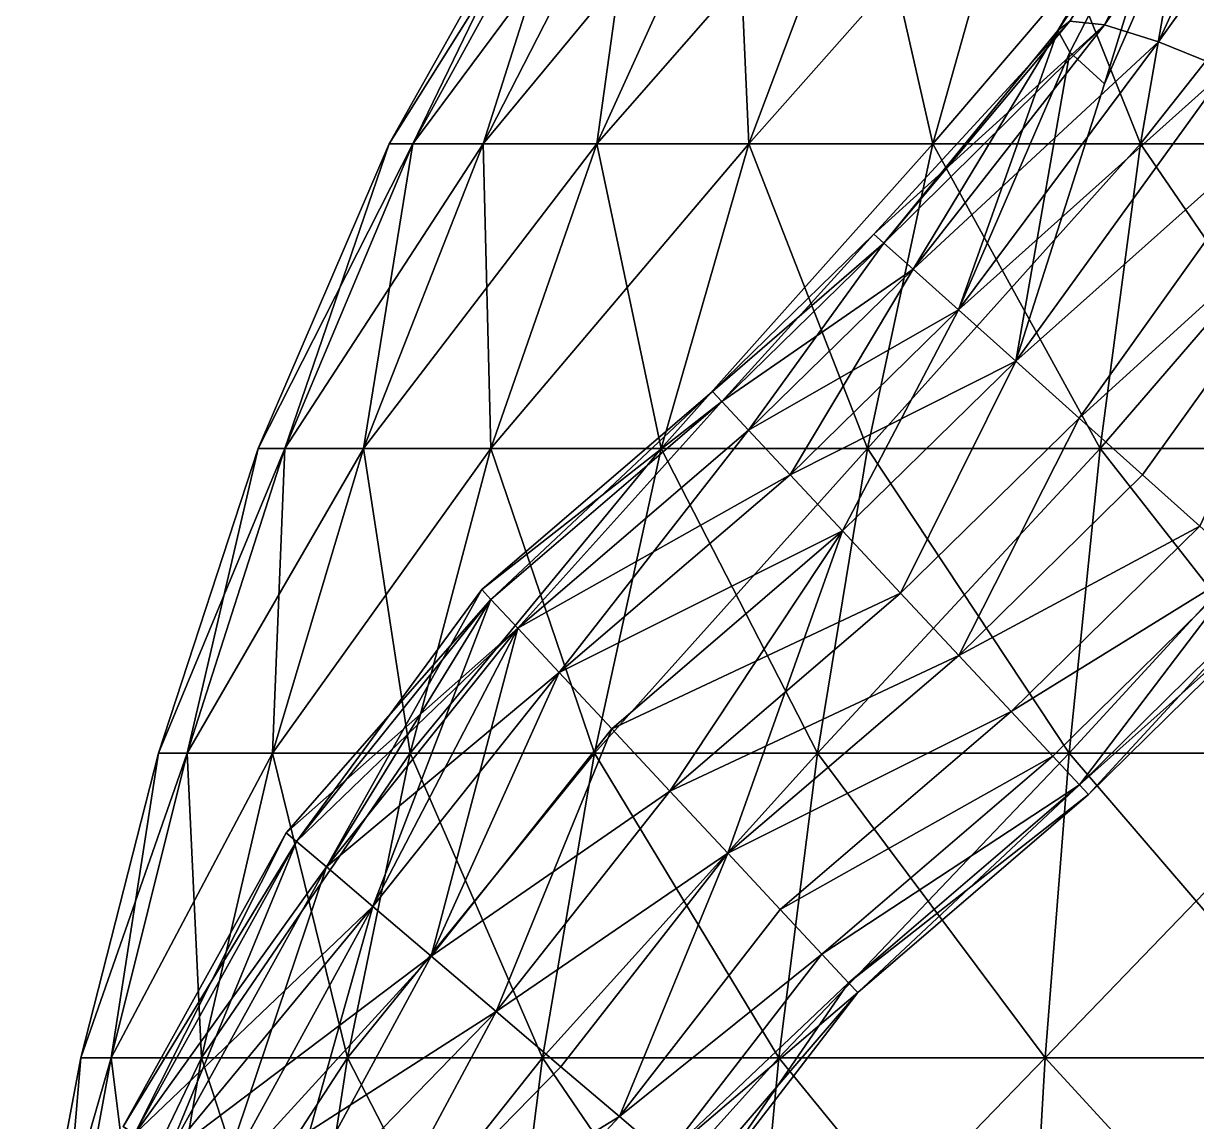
# Model space of a CAD drawing. Extents: x -6.9 to 5, y -21.1 to 53.8.
# Drawn here: x -4.769 to -0.919, y 47.291 to 50.895 of the extents above; entities that cross this region are included whole.
import ezdxf

# ---------------------------------------------------------------- set-up
doc = ezdxf.new("R2010")
doc.units = 0
doc.header["$MEASUREMENT"] = 0
doc.layers.add('DEFAULT', color=7, linetype='CONTINUOUS')

msp = doc.modelspace()

# ---------------------------------------------------------------- linework, layer by layer
at = {"layer": 'DEFAULT'}
for points in [[(-0.36507, 51.786331, -3.281803), (-1.043777, 50.835579, -3.885692), (-0.610413, 51.776199, -3.14112)], [(-0.820381, 50.743938, -4.033277), (-1.043777, 50.835579, -3.885692), (-0.36507, 51.786331, -3.281803)], [(-0.820381, 50.743938, 4.533277), (-0.36507, 51.786331, 3.781803), (-1.043777, 50.835579, 4.385692)], [(-0.36507, 51.786331, 3.781803), (-0.610413, 51.776199, 3.64112), (-1.043777, 50.835579, 4.385692)], [(-0.610413, 51.776199, -3.14112), (-1.043777, 50.835579, -3.885692), (-1.221069, 50.890472, -3.672055)], [(-0.610413, 51.776199, -3.14112), (-1.221069, 50.890472, -3.672055), (-0.805115, 51.721344, -2.943212)], [(-0.610413, 51.776199, 3.64112), (-0.805115, 51.721344, 3.443212), (-1.221069, 50.890472, 4.172055)], [(-0.610413, 51.776199, 3.64112), (-1.221069, 50.890472, 4.172055), (-1.043777, 50.835579, 4.385692)], [(-0.805115, 51.721344, -2.943212), (-1.374123, 50.87265, -3.134689), (-0.930122, 51.627129, -2.707452)], [(-0.805115, 51.721344, -2.943212), (-1.3349, 50.903248, -3.413278), (-1.374123, 50.87265, -3.134689)], [(-0.805115, 51.721344, 3.443212), (-1.374123, 50.87265, 3.634689), (-1.3349, 50.903248, 3.913278)], [(-0.805115, 51.721344, 3.443212), (-0.930122, 51.627129, 3.207452), (-1.374123, 50.87265, 3.634689)], [(-0.805115, 51.721344, -2.943212), (-1.221069, 50.890472, -3.672055), (-1.3349, 50.903248, -3.413278)], [(-0.805115, 51.721344, 3.443212), (-1.3349, 50.903248, 3.913278), (-1.221069, 50.890472, 4.172055)], [(-0.930122, 51.627129, -2.707452), (-1.374123, 50.87265, -3.134689), (-0.973198, 51.502781, -2.456916)], [(-0.930122, 51.627129, 3.207452), (-0.973198, 51.502781, 2.956916), (-1.374123, 50.87265, 3.634689)], [(-3.491516, 50.5, 0.742144), (-3.008148, 51.5, -0.000001), (-3.569519, 50.5, 0.000001)], [(-2.942413, 51.5, -0.62543), (-3.569519, 50.5, -0.000001), (-3.008148, 51.5, 0.000001)], [(-3.569519, 50.5, -0.000001), (-2.942413, 51.5, -0.62543), (-3.491516, 50.5, -0.742144)], [(-3.260918, 50.5, 1.451853), (-2.942413, 51.5, 0.625429), (-3.491516, 50.5, 0.742146)], [(-3.008148, 51.5, -0.000001), (-3.491516, 50.5, 0.742144), (-2.942413, 51.5, 0.62543)], [(-2.748081, 51.5, -1.223525), (-3.491516, 50.5, -0.742146), (-2.942413, 51.5, -0.625429)], [(-3.491516, 50.5, -0.742146), (-2.748081, 51.5, -1.223525), (-3.260918, 50.5, -1.451853)], [(-2.887802, 50.5, 2.09811), (-2.748081, 51.5, 1.223524), (-3.260918, 50.5, 1.451855)], [(-2.942413, 51.5, 0.625429), (-3.260918, 50.5, 1.451853), (-2.748081, 51.5, 1.223525)], [(-2.433643, 51.5, -1.768146), (-3.260918, 50.5, -1.451855), (-2.748081, 51.5, -1.223524)], [(-3.260918, 50.5, -1.451855), (-2.433643, 51.5, -1.768146), (-2.887802, 50.5, -2.09811)], [(-2.388474, 50.5, 2.652669), (-2.433643, 51.5, 1.768145), (-2.887802, 50.5, 2.098111)], [(-2.748081, 51.5, 1.223524), (-2.887802, 50.5, 2.09811), (-2.433643, 51.5, 1.768146)], [(-2.012844, 51.5, -2.235491), (-2.887802, 50.5, -2.098111), (-2.433643, 51.5, -1.768145)], [(-2.887802, 50.5, -2.098111), (-2.012844, 51.5, -2.235491), (-2.388474, 50.5, -2.652669)], [(-2.433643, 51.5, 1.768145), (-2.388474, 50.5, 2.652669), (-2.012844, 51.5, 2.235491)], [(-1.78476, 50.5, 3.091294), (-2.012844, 51.5, 2.23549), (-2.388474, 50.5, 2.65267)], [(-1.504074, 51.5, -2.605134), (-2.388474, 50.5, -2.65267), (-2.012844, 51.5, -2.23549)], [(-2.388474, 50.5, -2.65267), (-1.504074, 51.5, -2.605134), (-1.78476, 50.5, -3.091294)], [(-2.012844, 51.5, 2.23549), (-1.78476, 50.5, 3.091294), (-1.504074, 51.5, 2.605134)], [(-1.103043, 50.5, 3.394814), (-1.504074, 51.5, 2.605133), (-1.78476, 50.5, 3.091295)], [(-0.929569, 51.5, -2.86092), (-1.78476, 50.5, -3.091295), (-1.504074, 51.5, -2.605133)], [(-1.78476, 50.5, -3.091295), (-0.929569, 51.5, -2.86092), (-1.103043, 50.5, -3.394814)], [(-1.504074, 51.5, 2.605133), (-1.103043, 50.5, 3.394814), (-0.929569, 51.5, 2.86092)], [(-1.374123, 50.87265, -3.134689), (-1.3349, 50.801682, -2.863559), (-0.973198, 51.502781, -2.456916)], [(-1.374123, 50.87265, 3.634689), (-0.973198, 51.502781, 2.956916), (-1.3349, 50.801682, 3.363559)], [(-1.3349, 50.801682, -2.863559), (-1.221069, 50.697281, -2.62643), (-0.973198, 51.502781, -2.456916)], [(-1.3349, 50.801682, 3.363559), (-0.973198, 51.502781, 2.956916), (-1.221069, 50.697281, 3.12643)], [(-1.221069, 50.697281, -2.62643), (-0.930122, 51.36047, -2.216131), (-0.973198, 51.502781, -2.456916)], [(-1.221069, 50.697281, 3.12643), (-0.973198, 51.502781, 2.956916), (-0.930122, 51.36047, 2.716131)], [(-0.373116, 50.5, 3.549965), (-0.929569, 51.5, 2.86092), (-1.103043, 50.5, 3.394814)], [(-0.314438, 51.5, -2.99167), (-1.103043, 50.5, -3.394814), (-0.929569, 51.5, -2.86092)], [(-1.103043, 50.5, -3.394814), (-0.314438, 51.5, -2.99167), (-0.373116, 50.5, -3.549965)], [(-0.929569, 51.5, 2.86092), (-0.373116, 50.5, 3.549965), (-0.314438, 51.5, 2.99167)], [(-1.978153, 50.20396, -3.760743), (-1.945198, 50.1744, -3.481233), (-1.3349, 50.903248, -3.413278)], [(-1.221069, 50.890472, -3.672055), (-1.978153, 50.20396, -3.760743), (-1.3349, 50.903248, -3.413278)], [(-1.221069, 50.890472, 4.172055), (-1.3349, 50.903248, 3.913278), (-1.978153, 50.20396, 4.260743)], [(-1.978153, 50.20396, 4.260743), (-1.3349, 50.903248, 3.913278), (-1.945198, 50.1744, 3.981233)], [(-1.3349, 50.903248, -3.413278), (-1.945198, 50.1744, -3.481233), (-1.374123, 50.87265, -3.134689)], [(-1.3349, 50.903248, 3.913278), (-1.374123, 50.87265, 3.634689), (-1.945198, 50.1744, 3.981233)], [(-1.945198, 50.1744, -4.040256), (-1.978153, 50.20396, -3.760743), (-1.221069, 50.890472, -3.672055)], [(-1.945198, 50.1744, 4.540256), (-1.221069, 50.890472, 4.172055), (-1.978153, 50.20396, 4.260743)], [(-1.221069, 50.890472, -3.672055), (-1.849556, 50.088615, -4.292405), (-1.945198, 50.1744, -4.040256)], [(-1.221069, 50.890472, 4.172055), (-1.945198, 50.1744, 4.540256), (-1.849556, 50.088615, 4.792405)], [(-1.945198, 50.1744, -3.481233), (-1.849556, 50.088615, -3.229084), (-1.374123, 50.87265, -3.134689)], [(-1.945198, 50.1744, 3.981233), (-1.374123, 50.87265, 3.634689), (-1.849556, 50.088615, 3.729084)], [(-1.043777, 50.835579, -3.885692), (-1.849556, 50.088615, -4.292405), (-1.221069, 50.890472, -3.672055)], [(-1.043777, 50.835579, 4.385692), (-1.221069, 50.890472, 4.172055), (-1.849556, 50.088615, 4.792405)], [(-1.849556, 50.088615, -3.229084), (-1.700592, 49.955002, -3.028976), (-1.374123, 50.87265, -3.134689)], [(-1.849556, 50.088615, 3.729084), (-1.374123, 50.87265, 3.634689), (-1.700592, 49.955002, 3.528976)], [(-1.374123, 50.87265, -3.134689), (-1.700592, 49.955002, -3.028976), (-1.3349, 50.801682, -2.863559)], [(-1.374123, 50.87265, 3.634689), (-1.3349, 50.801682, 3.363559), (-1.700592, 49.955002, 3.528976)], [(-1.700592, 49.955002, -4.492513), (-1.849556, 50.088615, -4.292405), (-1.043777, 50.835579, -3.885692)], [(-1.700592, 49.955002, 4.992513), (-1.043777, 50.835579, 4.385692), (-1.849556, 50.088615, 4.792405)], [(-0.820381, 50.743938, -4.033277), (-1.700592, 49.955002, -4.492513), (-1.043777, 50.835579, -3.885692)], [(-0.820381, 50.743938, 4.533277), (-1.043777, 50.835579, 4.385692), (-1.700592, 49.955002, 4.992513)], [(-1.700592, 49.955002, -3.028976), (-1.512886, 49.78664, -2.900499), (-1.3349, 50.801682, -2.863559)], [(-1.700592, 49.955002, 3.528976), (-1.3349, 50.801682, 3.363559), (-1.512886, 49.78664, 3.400499)], [(-1.512886, 49.78664, -2.900499), (-1.221069, 50.697281, -2.62643), (-1.3349, 50.801682, -2.863559)], [(-1.512886, 49.78664, 3.400499), (-1.3349, 50.801682, 3.363559), (-1.221069, 50.697281, 3.12643)], [(-1.512886, 49.78664, -4.62099), (-1.700592, 49.955002, -4.492513), (-0.820381, 50.743938, -4.033277)], [(-1.512886, 49.78664, 5.12099), (-0.820381, 50.743938, 4.533277), (-1.700592, 49.955002, 4.992513)], [(-0.572739, 50.624523, -4.100358), (-1.512886, 49.78664, -4.62099), (-0.820381, 50.743938, -4.033277)], [(-0.572739, 50.624523, 4.600358), (-0.820381, 50.743938, 4.533277), (-1.512886, 49.78664, 5.12099)], [(-1.30481, 49.60001, -4.665259), (-1.512886, 49.78664, -4.62099), (-0.572739, 50.624523, -4.100358)], [(-1.30481, 49.60001, 5.165259), (-0.572739, 50.624523, 4.600358), (-1.512886, 49.78664, 5.12099)], [(-0.3251, 50.489021, -4.080375), (-1.30481, 49.60001, -4.665259), (-0.572739, 50.624523, -4.100358)], [(-0.3251, 50.489021, 4.580375), (-0.572739, 50.624523, 4.600358), (-1.30481, 49.60001, 5.165259)], [(-3.999271, 49.5), (-3.569519, 50.5, -0.000001), (-3.491516, 50.5, -0.742144)], [(-3.491516, 50.5, -0.742144), (-3.911877, 49.5, -0.831495), (-3.999271, 49.5)], [(-3.569519, 50.5, 0.000001), (-3.999271, 49.5), (-3.911877, 49.5, 0.831495)], [(-3.911877, 49.5, -0.831495), (-3.491516, 50.5, -0.742146), (-3.260918, 50.5, -1.451853)], [(-3.260918, 50.5, -1.451853), (-3.653515, 49.5, -1.62665), (-3.911877, 49.5, -0.831495)], [(-3.911877, 49.5, 0.831495), (-3.491516, 50.5, 0.742144), (-3.569519, 50.5, 0.000001)], [(-3.491516, 50.5, 0.742146), (-3.911877, 49.5, 0.831495), (-3.653515, 49.5, 1.62665)], [(-3.653515, 49.5, -1.62665), (-3.260918, 50.5, -1.451855), (-2.887802, 50.5, -2.09811)], [(-2.887802, 50.5, -2.09811), (-3.235477, 49.5, -2.350712), (-3.653515, 49.5, -1.62665)], [(-3.653515, 49.5, 1.62665), (-3.260918, 50.5, 1.451853), (-3.491516, 50.5, 0.742146)], [(-3.260918, 50.5, 1.451855), (-3.653515, 49.5, 1.62665), (-3.235477, 49.5, 2.350712)], [(-3.235477, 49.5, 2.350712), (-2.887802, 50.5, 2.09811), (-3.260918, 50.5, 1.451855)], [(-3.235477, 49.5, -2.350713), (-2.887802, 50.5, -2.098111), (-2.388474, 50.5, -2.652669)], [(-2.388474, 50.5, -2.652669), (-2.676033, 49.5, -2.972037), (-3.235477, 49.5, -2.350713)], [(-2.887802, 50.5, 2.098111), (-3.235477, 49.5, 2.350713), (-2.676033, 49.5, 2.972037)], [(-2.676033, 49.5, 2.972037), (-2.388474, 50.5, 2.652669), (-2.887802, 50.5, 2.098111)], [(-2.676033, 49.5, -2.972038), (-2.388474, 50.5, -2.65267), (-1.78476, 50.5, -3.091294)], [(-1.78476, 50.5, -3.091294), (-1.999634, 49.5, -3.46347), (-2.676033, 49.5, -2.972038)], [(-2.388474, 50.5, 2.65267), (-2.676033, 49.5, 2.972038), (-1.999634, 49.5, 3.46347)], [(-1.999634, 49.5, 3.46347), (-1.78476, 50.5, 3.091294), (-2.388474, 50.5, 2.65267)], [(-1.999634, 49.5, -3.46347), (-1.78476, 50.5, -3.091295), (-1.103043, 50.5, -3.394814)], [(-1.103043, 50.5, -3.394814), (-1.235844, 49.5, -3.803533), (-1.999634, 49.5, -3.46347)], [(-1.78476, 50.5, 3.091295), (-1.999634, 49.5, 3.46347), (-1.235844, 49.5, 3.803533)], [(-1.235844, 49.5, 3.803533), (-1.103043, 50.5, 3.394814), (-1.78476, 50.5, 3.091295)], [(-1.096733, 49.413376, -4.62099), (-1.30481, 49.60001, -4.665259), (-0.3251, 50.489021, -4.080375)], [(-1.096733, 49.413376, 5.12099), (-0.3251, 50.489021, 4.580375), (-1.30481, 49.60001, 5.165259)], [(-1.235844, 49.5, -3.803533), (-1.103043, 50.5, -3.394814), (-0.373116, 50.5, -3.549965)], [(-0.373116, 50.5, -3.549965), (-0.418037, 49.5, -3.977362), (-1.235844, 49.5, -3.803533)], [(-1.103043, 50.5, 3.394814), (-1.235844, 49.5, 3.803533), (-0.418037, 49.5, 3.977362)], [(-0.418037, 49.5, 3.977362), (-0.373116, 50.5, 3.549965), (-1.103043, 50.5, 3.394814)], [(-0.909027, 49.245014, -4.492513), (-1.096733, 49.413376, -4.62099), (-0.3251, 50.489021, -4.080375)], [(-0.909027, 49.245014, 4.992513), (-0.3251, 50.489021, 4.580375), (-1.096733, 49.413376, 5.12099)], [(-1.978153, 50.20396, -3.760743), (-2.507374, 49.686768, -3.879115), (-1.945198, 50.1744, -3.481233)], [(-2.477177, 49.654392, -4.158626), (-2.507374, 49.686768, -3.879115), (-1.978153, 50.20396, -3.760743)], [(-2.477177, 49.654392, 4.658626), (-1.978153, 50.20396, 4.260743), (-2.507374, 49.686768, 4.379115)], [(-1.978153, 50.20396, 4.260743), (-1.945198, 50.1744, 3.981233), (-2.507374, 49.686768, 4.379115)], [(-2.507374, 49.686768, -3.879115), (-2.477177, 49.654392, -3.599605), (-1.945198, 50.1744, -3.481233)], [(-2.507374, 49.686768, 4.379115), (-1.945198, 50.1744, 3.981233), (-2.477177, 49.654392, 4.099605)], [(-1.945198, 50.1744, -4.040256), (-2.477177, 49.654392, -4.158626), (-1.978153, 50.20396, -3.760743)], [(-1.945198, 50.1744, 4.540256), (-1.978153, 50.20396, 4.260743), (-2.477177, 49.654392, 4.658626)], [(-1.945198, 50.1744, -3.481233), (-2.477177, 49.654392, -3.599605), (-1.849556, 50.088615, -3.229084)], [(-2.389545, 49.56044, -4.410777), (-2.477177, 49.654392, -4.158626), (-1.945198, 50.1744, -4.040256)], [(-2.389545, 49.56044, 4.910777), (-1.945198, 50.1744, 4.540256), (-2.477177, 49.654392, 4.658626)], [(-1.945198, 50.1744, 3.981233), (-1.849556, 50.088615, 3.729084), (-2.477177, 49.654392, 4.099605)], [(-1.849556, 50.088615, -4.292405), (-2.389545, 49.56044, -4.410777), (-1.945198, 50.1744, -4.040256)], [(-1.849556, 50.088615, 4.792405), (-1.945198, 50.1744, 4.540256), (-2.389545, 49.56044, 4.910777)], [(-2.477177, 49.654392, -3.599605), (-2.389545, 49.56044, -3.347454), (-1.849556, 50.088615, -3.229084)], [(-2.477177, 49.654392, 4.099605), (-1.849556, 50.088615, 3.729084), (-2.389545, 49.56044, 3.847454)], [(-2.253056, 49.414108, -4.610885), (-2.389545, 49.56044, -4.410777), (-1.849556, 50.088615, -4.292405)], [(-1.849556, 50.088615, -3.229084), (-2.389545, 49.56044, -3.347454), (-1.700592, 49.955002, -3.028976)], [(-1.849556, 50.088615, 3.729084), (-1.700592, 49.955002, 3.528976), (-2.389545, 49.56044, 3.847454)], [(-2.253056, 49.414108, 5.110885), (-1.849556, 50.088615, 4.792405), (-2.389545, 49.56044, 4.910777)], [(-1.700592, 49.955002, -4.492513), (-2.253056, 49.414108, -4.610885), (-1.849556, 50.088615, -4.292405)], [(-1.700592, 49.955002, 4.992513), (-1.849556, 50.088615, 4.792405), (-2.253056, 49.414108, 5.110885)], [(-2.389545, 49.56044, -3.347454), (-2.253056, 49.414108, -3.147346), (-1.700592, 49.955002, -3.028976)], [(-2.389545, 49.56044, 3.847454), (-1.700592, 49.955002, 3.528976), (-2.253056, 49.414108, 3.647346)], [(-2.081066, 49.229717, -4.739362), (-2.253056, 49.414108, -4.610885), (-1.700592, 49.955002, -4.492513)], [(-1.700592, 49.955002, -3.028976), (-2.253056, 49.414108, -3.147346), (-1.512886, 49.78664, -2.900499)], [(-1.700592, 49.955002, 3.528976), (-1.512886, 49.78664, 3.400499), (-2.253056, 49.414108, 3.647346)], [(-2.081066, 49.229717, 5.239362), (-1.700592, 49.955002, 4.992513), (-2.253056, 49.414108, 5.110885)], [(-1.512886, 49.78664, -4.62099), (-2.081066, 49.229717, -4.739362), (-1.700592, 49.955002, -4.492513)], [(-1.512886, 49.78664, 5.12099), (-1.700592, 49.955002, 4.992513), (-2.081066, 49.229717, 5.239362)], [(-2.253056, 49.414108, -3.147346), (-2.081066, 49.229717, -3.018869), (-1.512886, 49.78664, -2.900499)], [(-2.253056, 49.414108, 3.647346), (-1.512886, 49.78664, 3.400499), (-2.081066, 49.229717, 3.518869)], [(-1.890415, 49.025318, -4.783631), (-2.081066, 49.229717, -4.739362), (-1.512886, 49.78664, -4.62099)], [(-1.890415, 49.025318, 5.283631), (-1.512886, 49.78664, 5.12099), (-2.081066, 49.229717, 5.239362)], [(-1.30481, 49.60001, -4.665259), (-1.890415, 49.025318, -4.783631), (-1.512886, 49.78664, -4.62099)], [(-1.30481, 49.60001, 5.165259), (-1.512886, 49.78664, 5.12099), (-1.890415, 49.025318, 5.283631)], [(-3.234924, 49.004513, -4.079711), (-3.265121, 49.036888, -3.8002), (-2.507374, 49.686768, -3.879115)], [(-2.507374, 49.686768, -3.879115), (-3.265121, 49.036888, -3.8002), (-2.477177, 49.654392, -3.599605)], [(-2.507374, 49.686768, 4.379115), (-2.477177, 49.654392, 4.099605), (-3.265121, 49.036888, 4.3002)], [(-3.234924, 49.004513, 4.579711), (-2.507374, 49.686768, 4.379115), (-3.265121, 49.036888, 4.3002)], [(-2.477177, 49.654392, -4.158626), (-3.234924, 49.004513, -4.079711), (-2.507374, 49.686768, -3.879115)], [(-2.477177, 49.654392, 4.658626), (-2.507374, 49.686768, 4.379115), (-3.234924, 49.004513, 4.579711)], [(-3.265121, 49.036888, -3.8002), (-3.234924, 49.004513, -3.52069), (-2.477177, 49.654392, -3.599605)], [(-3.265121, 49.036888, 4.3002), (-2.477177, 49.654392, 4.099605), (-3.234924, 49.004513, 4.02069)], [(-3.234924, 49.004513, -3.52069), (-3.147293, 48.910561, -3.268541), (-2.477177, 49.654392, -3.599605)], [(-3.147293, 48.910561, -4.331862), (-3.234924, 49.004513, -4.079711), (-2.477177, 49.654392, -4.158626)], [(-3.147293, 48.910561, 4.831862), (-2.477177, 49.654392, 4.658626), (-3.234924, 49.004513, 4.579711)], [(-3.234924, 49.004513, 4.02069), (-2.477177, 49.654392, 4.099605), (-3.147293, 48.910561, 3.768541)], [(-2.477177, 49.654392, -3.599605), (-3.147293, 48.910561, -3.268541), (-2.389545, 49.56044, -3.347454)], [(-2.389545, 49.56044, -4.410777), (-3.147293, 48.910561, -4.331862), (-2.477177, 49.654392, -4.158626)], [(-2.389545, 49.56044, 4.910777), (-2.477177, 49.654392, 4.658626), (-3.147293, 48.910561, 4.831862)], [(-2.477177, 49.654392, 4.099605), (-2.389545, 49.56044, 3.847454), (-3.147293, 48.910561, 3.768541)], [(-1.699764, 48.820923, -4.739362), (-1.890415, 49.025318, -4.783631), (-1.30481, 49.60001, -4.665259)], [(-1.699764, 48.820923, 5.239362), (-1.30481, 49.60001, 5.165259), (-1.890415, 49.025318, 5.283631)], [(-1.699764, 48.820923, -4.739362), (-1.30481, 49.60001, -4.665259), (-1.096733, 49.413376, -4.62099)], [(-1.699764, 48.820923, 5.239362), (-1.096733, 49.413376, 5.12099), (-1.30481, 49.60001, 5.165259)], [(-3.010803, 48.764229, -4.53197), (-3.147293, 48.910561, -4.331862), (-2.389545, 49.56044, -4.410777)], [(-2.389545, 49.56044, -3.347454), (-3.147293, 48.910561, -3.268541), (-2.253056, 49.414108, -3.147346)], [(-2.389545, 49.56044, 3.847454), (-2.253056, 49.414108, 3.647346), (-3.147293, 48.910561, 3.768541)], [(-3.010803, 48.764229, 5.03197), (-2.389545, 49.56044, 4.910777), (-3.147293, 48.910561, 4.831862)], [(-2.253056, 49.414108, -4.610885), (-3.010803, 48.764229, -4.53197), (-2.389545, 49.56044, -4.410777)], [(-2.253056, 49.414108, 5.110885), (-2.389545, 49.56044, 4.910777), (-3.010803, 48.764229, 5.03197)], [(-4.231918, 48.5, 0.899524), (-3.999271, 49.5), (-4.326462, 48.5, -0.000001)], [(-3.911877, 49.5, -0.831495), (-4.326462, 48.5, 0.000001), (-3.999271, 49.5)], [(-4.326462, 48.5, 0.000001), (-3.911877, 49.5, -0.831495), (-4.231918, 48.5, -0.899524)], [(-3.952419, 48.5, 1.759733), (-3.911877, 49.5, 0.831495), (-4.231918, 48.5, 0.899521)], [(-3.999271, 49.5), (-4.231918, 48.5, 0.899524), (-3.911877, 49.5, 0.831495)], [(-3.653515, 49.5, -1.62665), (-4.231918, 48.5, -0.899521), (-3.911877, 49.5, -0.831495)], [(-4.231918, 48.5, -0.899521), (-3.653515, 49.5, -1.62665), (-3.952419, 48.5, -1.759733)], [(-3.500183, 48.5, 2.543033), (-3.653515, 49.5, 1.62665), (-3.952423, 48.5, 1.75973)], [(-3.235477, 49.5, -2.350712), (-3.952423, 48.5, -1.75973), (-3.653515, 49.5, -1.62665)], [(-3.952423, 48.5, -1.75973), (-3.235477, 49.5, -2.350712), (-3.500183, 48.5, -2.543033)], [(-3.911877, 49.5, 0.831495), (-3.952419, 48.5, 1.759733), (-3.653515, 49.5, 1.62665)], [(-3.653515, 49.5, 1.62665), (-3.500183, 48.5, 2.543033), (-3.235477, 49.5, 2.350712)], [(-2.89497, 48.5, 3.21519), (-3.235477, 49.5, 2.350713), (-3.500183, 48.5, 2.543031)], [(-2.676033, 49.5, -2.972037), (-3.500183, 48.5, -2.543031), (-3.235477, 49.5, -2.350713)], [(-3.500183, 48.5, -2.543031), (-2.676033, 49.5, -2.972037), (-2.89497, 48.5, -3.21519)], [(-3.235477, 49.5, 2.350713), (-2.89497, 48.5, 3.21519), (-2.676033, 49.5, 2.972037)], [(-2.163231, 48.5, 3.746828), (-2.676033, 49.5, 2.972038), (-2.89497, 48.5, 3.215188)], [(-1.999634, 49.5, -3.46347), (-2.89497, 48.5, -3.215188), (-2.676033, 49.5, -2.972038)], [(-2.89497, 48.5, -3.215188), (-1.999634, 49.5, -3.46347), (-2.163231, 48.5, -3.746828)], [(-2.676033, 49.5, 2.972038), (-2.163231, 48.5, 3.746828), (-1.999634, 49.5, 3.46347)], [(-1.336948, 48.5, 4.114712), (-1.999634, 49.5, 3.46347), (-2.163235, 48.5, 3.746827)], [(-1.235844, 49.5, -3.803533), (-2.163235, 48.5, -3.746827), (-1.999634, 49.5, -3.46347)], [(-2.163235, 48.5, -3.746827), (-1.235844, 49.5, -3.803533), (-1.336948, 48.5, -4.114712)], [(-1.999634, 49.5, 3.46347), (-1.336948, 48.5, 4.114712), (-1.235844, 49.5, 3.803533)], [(-0.452236, 48.5, 4.302763), (-1.235844, 49.5, 3.803533), (-1.336952, 48.5, 4.114711)], [(-0.418037, 49.5, -3.977362), (-1.336952, 48.5, -4.114711), (-1.235844, 49.5, -3.803533)], [(-1.336952, 48.5, -4.114711), (-0.418037, 49.5, -3.977362), (-0.452236, 48.5, -4.302763)], [(-1.235844, 49.5, 3.803533), (-0.452236, 48.5, 4.302763), (-0.418037, 49.5, 3.977362)], [(-3.147293, 48.910561, -3.268541), (-3.010803, 48.764229, -3.068431), (-2.253056, 49.414108, -3.147346)], [(-3.147293, 48.910561, 3.768541), (-2.253056, 49.414108, 3.647346), (-3.010803, 48.764229, 3.568431)], [(-2.253056, 49.414108, -3.147346), (-3.010803, 48.764229, -3.068431), (-2.081066, 49.229717, -3.018869)], [(-2.081066, 49.229717, -4.739362), (-3.010803, 48.764229, -4.53197), (-2.253056, 49.414108, -4.610885)], [(-2.081066, 49.229717, 5.239362), (-2.253056, 49.414108, 5.110885), (-3.010803, 48.764229, 5.03197)], [(-2.253056, 49.414108, 3.647346), (-2.081066, 49.229717, 3.518869), (-3.010803, 48.764229, 3.568431)], [(-1.096733, 49.413376, -4.62099), (-0.909027, 49.245014, -4.492513), (-1.699764, 48.820923, -4.739362)], [(-1.096733, 49.413376, 5.12099), (-1.699764, 48.820923, 5.239362), (-0.909027, 49.245014, 4.992513)], [(-1.699764, 48.820923, -4.739362), (-0.909027, 49.245014, -4.492513), (-1.527775, 48.636532, -4.610885)], [(-1.699764, 48.820923, 5.239362), (-1.527775, 48.636532, 5.110885), (-0.909027, 49.245014, 4.992513)], [(-0.909027, 49.245014, -4.492513), (-0.760063, 49.111401, -4.292405), (-1.527775, 48.636532, -4.610885)], [(-0.909027, 49.245014, 4.992513), (-1.527775, 48.636532, 5.110885), (-0.760063, 49.111401, 4.792405)], [(-3.010803, 48.764229, -3.068431), (-2.838814, 48.579838, -2.939954), (-2.081066, 49.229717, -3.018869)], [(-2.838814, 48.579838, -4.660447), (-3.010803, 48.764229, -4.53197), (-2.081066, 49.229717, -4.739362)], [(-2.838814, 48.579838, 5.160447), (-2.081066, 49.229717, 5.239362), (-3.010803, 48.764229, 5.03197)], [(-3.010803, 48.764229, 3.568431), (-2.081066, 49.229717, 3.518869), (-2.838814, 48.579838, 3.439954)], [(-1.890415, 49.025318, -4.783631), (-2.838814, 48.579838, -4.660447), (-2.081066, 49.229717, -4.739362)], [(-1.890415, 49.025318, 5.283631), (-2.081066, 49.229717, 5.239362), (-2.838814, 48.579838, 5.160447)], [(-2.838814, 48.579834, -2.939954), (-2.648163, 48.375439, -2.895685), (-2.081066, 49.229713, -3.018869)], [(-2.838814, 48.579834, 3.439954), (-2.081066, 49.229713, 3.518869), (-2.648163, 48.375439, 3.395685)], [(-2.081066, 49.229713, -3.018869), (-2.648163, 48.375439, -2.895685), (-2.457512, 48.17104, -2.939954)], [(-2.081066, 49.229713, 3.518869), (-2.457512, 48.17104, 3.439954), (-2.648163, 48.375439, 3.395685)], [(-1.527775, 48.636532, -4.610885), (-0.760063, 49.111401, -4.292405), (-1.391285, 48.4902, -4.410777)], [(-1.527775, 48.636532, 5.110885), (-1.391285, 48.4902, 4.910777), (-0.760063, 49.111401, 4.792405)], [(-1.30365, 48.396248, -4.158626), (-1.391285, 48.4902, -4.410777), (-0.760063, 49.111401, -4.292405)], [(-1.30365, 48.396248, 4.658626), (-0.760063, 49.111401, 4.792405), (-1.391285, 48.4902, 4.910777)], [(-0.760063, 49.111401, -4.292405), (-0.664421, 49.025616, -4.040256), (-1.30365, 48.396248, -4.158626)], [(-0.760063, 49.111401, 4.792405), (-1.30365, 48.396248, 4.658626), (-0.664421, 49.025616, 4.540256)], [(-3.873047, 48.209698, -3.590446), (-3.234924, 49.004513, -3.52069), (-3.265121, 49.036888, -3.8002)], [(-3.265121, 49.036888, -3.8002), (-3.775248, 48.126381, -3.842595), (-3.873047, 48.209698, -3.590446)], [(-3.265121, 49.036888, 4.3002), (-3.873047, 48.209698, 4.090446), (-3.775248, 48.126381, 4.342595)], [(-3.873047, 48.209698, 4.090446), (-3.265121, 49.036888, 4.3002), (-3.234924, 49.004513, 4.02069)], [(-3.775248, 48.126381, -3.842595), (-3.265121, 49.036888, -3.8002), (-3.234924, 49.004513, -4.079711)], [(-3.775248, 48.126381, 4.342595), (-3.234924, 49.004513, 4.579711), (-3.265121, 49.036888, 4.3002)], [(-2.648163, 48.375443, -4.704717), (-2.838814, 48.579838, -4.660447), (-1.890415, 49.025318, -4.783631)], [(-2.648163, 48.375443, 5.204717), (-1.890415, 49.025318, 5.283631), (-2.838814, 48.579838, 5.160447)], [(-1.699764, 48.820923, -4.739362), (-2.648163, 48.375443, -4.704717), (-1.890415, 49.025318, -4.783631)], [(-1.699764, 48.820923, 5.239362), (-1.890415, 49.025318, 5.283631), (-2.648163, 48.375443, 5.204717)], [(-0.631462, 48.996056, -3.760743), (-0.664421, 49.025616, -3.481233), (-1.30365, 48.396248, -3.599605)], [(-1.30365, 48.396248, -4.158626), (-0.664421, 49.025616, -4.040256), (-1.273457, 48.363873, -3.879115)], [(-1.30365, 48.396248, 4.658626), (-1.273457, 48.363873, 4.379115), (-0.664421, 49.025616, 4.540256)], [(-0.631462, 48.996056, 4.260743), (-1.30365, 48.396248, 4.099605), (-0.664421, 49.025616, 3.981233)], [(-0.664421, 49.025616, -4.040256), (-0.631462, 48.996056, -3.760743), (-1.273457, 48.363873, -3.879115)], [(-0.664421, 49.025616, 4.540256), (-1.273457, 48.363873, 4.379115), (-0.631462, 48.996056, 4.260743)], [(-3.147293, 48.910561, -3.268541), (-3.234924, 49.004513, -3.52069), (-3.906748, 48.238407, -3.310935)], [(-3.906748, 48.238407, -3.310935), (-3.234924, 49.004513, -3.52069), (-3.873047, 48.209698, -3.590446)], [(-3.906748, 48.238407, 3.810935), (-3.873047, 48.209698, 4.090446), (-3.234924, 49.004513, 4.02069)], [(-3.147293, 48.910561, 3.768541), (-3.906748, 48.238407, 3.810935), (-3.234924, 49.004513, 4.02069)], [(-3.775248, 48.126381, -3.842595), (-3.234924, 49.004513, -4.079711), (-3.622921, 47.996616, -4.042703)], [(-3.775248, 48.126381, 4.342595), (-3.622921, 47.996616, 4.542703), (-3.234924, 49.004513, 4.579711)], [(-3.234924, 49.004513, -4.079711), (-3.147293, 48.910561, -4.331862), (-3.622921, 47.996616, -4.042703)], [(-3.234924, 49.004513, 4.579711), (-3.622921, 47.996616, 4.542703), (-3.147293, 48.910561, 4.831862)], [(-1.273457, 48.363873, -3.879115), (-0.631462, 48.996056, -3.760743), (-1.30365, 48.396248, -3.599605)], [(-1.273457, 48.363873, 4.379115), (-1.30365, 48.396248, 4.099605), (-0.631462, 48.996056, 4.260743)], [(-3.873047, 48.209698, -3.031423), (-3.147293, 48.910561, -3.268541), (-3.906748, 48.238407, -3.310935)], [(-3.873047, 48.209698, 3.531423), (-3.906748, 48.238407, 3.810935), (-3.147293, 48.910561, 3.768541)], [(-3.775248, 48.126381, -2.779274), (-3.147293, 48.910561, -3.268541), (-3.873047, 48.209698, -3.031423)], [(-3.775248, 48.126381, 3.279274), (-3.873047, 48.209698, 3.531423), (-3.147293, 48.910561, 3.768541)], [(-3.010803, 48.764229, -3.068431), (-3.147293, 48.910561, -3.268541), (-3.775248, 48.126381, -2.779274)], [(-3.010803, 48.764229, 3.568431), (-3.775248, 48.126381, 3.279274), (-3.147293, 48.910561, 3.768541)], [(-3.622921, 47.996616, -4.042703), (-3.147293, 48.910561, -4.331862), (-3.430977, 47.833099, -4.17118)], [(-3.622921, 47.996616, 4.542703), (-3.430977, 47.833099, 4.67118), (-3.147293, 48.910561, 4.831862)], [(-3.430977, 47.833099, -4.17118), (-3.147293, 48.910561, -4.331862), (-3.010803, 48.764229, -4.53197)], [(-3.430977, 47.833099, 4.67118), (-3.010803, 48.764229, 5.03197), (-3.147293, 48.910561, 4.831862)], [(-2.457512, 48.171043, -4.660447), (-2.648163, 48.375443, -4.704717), (-1.699764, 48.820923, -4.739362)], [(-2.457512, 48.171043, 5.160447), (-1.699764, 48.820923, 5.239362), (-2.648163, 48.375443, 5.204717)], [(-1.527775, 48.636532, -4.610885), (-2.457512, 48.171043, -4.660447), (-1.699764, 48.820923, -4.739362)], [(-1.527775, 48.636532, 5.110885), (-1.699764, 48.820923, 5.239362), (-2.457512, 48.171043, 5.160447)], [(-3.775248, 48.126381, -2.779274), (-3.622921, 47.996616, -2.579166), (-3.010803, 48.764229, -3.068431)], [(-3.775248, 48.126381, 3.279274), (-3.010803, 48.764229, 3.568431), (-3.622921, 47.996616, 3.079166)], [(-3.430977, 47.833099, -2.450689), (-3.010803, 48.764229, -3.068431), (-3.622921, 47.996616, -2.579166)], [(-3.430977, 47.833099, 2.950689), (-3.622921, 47.996616, 3.079166), (-3.010803, 48.764229, 3.568431)], [(-2.838814, 48.579838, -2.939954), (-3.010803, 48.764229, -3.068431), (-3.430977, 47.833099, -2.450689)], [(-3.010803, 48.764229, -4.53197), (-2.838814, 48.579838, -4.660447), (-3.430977, 47.833099, -4.17118)], [(-3.010803, 48.764229, 5.03197), (-3.430977, 47.833099, 4.67118), (-2.838814, 48.579838, 5.160447)], [(-2.838814, 48.579838, 3.439954), (-3.430977, 47.833099, 2.950689), (-3.010803, 48.764229, 3.568431)], [(-2.285522, 47.986652, -4.53197), (-2.457512, 48.171043, -4.660447), (-1.527775, 48.636532, -4.610885)], [(-2.285522, 47.986652, 5.03197), (-1.527775, 48.636532, 5.110885), (-2.457512, 48.171043, 5.160447)], [(-1.391285, 48.4902, -4.410777), (-2.285522, 47.986652, -4.53197), (-1.527775, 48.636532, -4.610885)], [(-1.391285, 48.4902, 4.910777), (-1.527775, 48.636532, 5.110885), (-2.285522, 47.986652, 5.03197)], [(-3.430977, 47.833099, -4.17118), (-2.838814, 48.579838, -4.660447), (-3.218204, 47.65184, -4.215451)], [(-2.648163, 48.375443, -2.895685), (-2.838814, 48.579838, -2.939954), (-3.430977, 47.833099, -2.450689)], [(-2.648163, 48.375443, 3.395685), (-3.430977, 47.833099, 2.950689), (-2.838814, 48.579838, 3.439954)], [(-3.430977, 47.833099, 4.67118), (-3.218204, 47.65184, 4.715451), (-2.838814, 48.579838, 5.160447)], [(-2.838814, 48.579838, -4.660447), (-2.648163, 48.375443, -4.704717), (-3.218204, 47.65184, -4.215451)], [(-2.838814, 48.579838, 5.160447), (-3.218204, 47.65184, 4.715451), (-2.648163, 48.375443, 5.204717)], [(-4.481071, 47.5, 0.95248), (-4.326462, 48.5, -0.000001), (-4.581184, 47.5, 0.000001)], [(-4.231918, 48.5, -0.899524), (-4.581184, 47.5, -0.000001), (-4.326462, 48.5, 0.000001)], [(-4.581184, 47.5, -0.000001), (-4.231918, 48.5, -0.899524), (-4.481071, 47.5, -0.95248)], [(-4.18512, 47.5, 1.863334), (-4.231918, 48.5, 0.899521), (-4.481071, 47.5, 0.952483)], [(-4.326462, 48.5, -0.000001), (-4.481071, 47.5, 0.95248), (-4.231918, 48.5, 0.899524)], [(-3.952419, 48.5, -1.759733), (-4.481071, 47.5, -0.952483), (-4.231918, 48.5, -0.899521)], [(-4.481071, 47.5, -0.952483), (-3.952419, 48.5, -1.759733), (-4.18512, 47.5, -1.863334)], [(-4.231918, 48.5, 0.899521), (-4.18512, 47.5, 1.863334), (-3.952419, 48.5, 1.759733)], [(-3.706257, 47.5, 2.692751), (-3.952423, 48.5, 1.75973), (-4.18512, 47.5, 1.863336)], [(-3.500183, 48.5, -2.543033), (-4.18512, 47.5, -1.863336), (-3.952423, 48.5, -1.75973)], [(-4.18512, 47.5, -1.863336), (-3.500183, 48.5, -2.543033), (-3.706257, 47.5, -2.692751)], [(-3.952423, 48.5, 1.75973), (-3.706257, 47.5, 2.692751), (-3.500183, 48.5, 2.543033)], [(-3.065411, 47.5, 3.404482), (-3.500183, 48.5, 2.543031), (-3.706253, 47.5, 2.692753)], [(-2.89497, 48.5, -3.21519), (-3.706253, 47.5, -2.692753), (-3.500183, 48.5, -2.543031)], [(-3.706253, 47.5, -2.692753), (-2.89497, 48.5, -3.21519), (-3.065411, 47.5, -3.404482)], [(-3.500183, 48.5, 2.543031), (-3.065411, 47.5, 3.404482), (-2.89497, 48.5, 3.21519)], [(-2.290592, 47.5, 3.96742), (-2.89497, 48.5, 3.215188), (-3.065411, 47.5, 3.404483)], [(-2.163231, 48.5, -3.746828), (-3.065411, 47.5, -3.404483), (-2.89497, 48.5, -3.215188)], [(-3.065411, 47.5, -3.404483), (-2.163231, 48.5, -3.746828), (-2.290592, 47.5, -3.96742)], [(-2.89497, 48.5, 3.215188), (-2.290592, 47.5, 3.96742), (-2.163231, 48.5, 3.746828)], [(-1.415665, 47.5, 4.356964), (-2.163235, 48.5, 3.746827), (-2.290592, 47.5, 3.967422)], [(-1.336948, 48.5, -4.114712), (-2.290592, 47.5, -3.967422), (-2.163235, 48.5, -3.746827)], [(-2.290592, 47.5, -3.967422), (-1.336948, 48.5, -4.114712), (-1.415665, 47.5, -4.356964)], [(-2.149033, 47.840321, -4.331862), (-2.285522, 47.986652, -4.53197), (-1.391285, 48.4902, -4.410777)], [(-2.149033, 47.840321, 4.831862), (-1.391285, 48.4902, 4.910777), (-2.285522, 47.986652, 5.03197)], [(-2.163235, 48.5, 3.746827), (-1.415665, 47.5, 4.356964), (-1.336948, 48.5, 4.114712)], [(-1.30365, 48.396248, -4.158626), (-2.149033, 47.840321, -4.331862), (-1.391285, 48.4902, -4.410777)], [(-1.30365, 48.396248, 4.658626), (-1.391285, 48.4902, 4.910777), (-2.149033, 47.840321, 4.831862)], [(-0.478867, 47.5, 4.556087), (-1.336952, 48.5, 4.114711), (-1.415661, 47.5, 4.356965)], [(-0.452236, 48.5, -4.302763), (-1.415661, 47.5, -4.356965), (-1.336952, 48.5, -4.114711)], [(-1.415661, 47.5, -4.356965), (-0.452236, 48.5, -4.302763), (-0.478867, 47.5, -4.556087)], [(-1.336952, 48.5, 4.114711), (-0.478867, 47.5, 4.556087), (-0.452236, 48.5, 4.302763)], [(-2.061401, 47.746368, -4.079711), (-2.149033, 47.840321, -4.331862), (-1.30365, 48.396248, -4.158626)], [(-2.061401, 47.746368, 4.579711), (-1.30365, 48.396248, 4.658626), (-2.149033, 47.840321, 4.831862)], [(-2.061401, 47.746368, -3.52069), (-2.031204, 47.713993, -3.8002), (-1.30365, 48.396248, -3.599605)], [(-1.273457, 48.363873, -3.879115), (-2.061401, 47.746368, -4.079711), (-1.30365, 48.396248, -4.158626)], [(-1.273457, 48.363873, 4.379115), (-1.30365, 48.396248, 4.658626), (-2.061401, 47.746368, 4.579711)], [(-2.061401, 47.746368, 4.02069), (-1.30365, 48.396248, 4.099605), (-2.031204, 47.713993, 4.3002)], [(-1.30365, 48.396248, -3.599605), (-2.031204, 47.713993, -3.8002), (-1.273457, 48.363873, -3.879115)], [(-1.30365, 48.396248, 4.099605), (-1.273457, 48.363873, 4.379115), (-2.031204, 47.713993, 4.3002)], [(-3.218204, 47.65184, -2.406419), (-2.648163, 48.375443, -2.895685), (-3.430977, 47.833099, -2.450689)], [(-3.218204, 47.65184, 2.906419), (-3.430977, 47.833099, 2.950689), (-2.648163, 48.375443, 3.395685)], [(-2.648163, 48.375443, -2.895685), (-3.218204, 47.65184, -2.406419), (-2.457512, 48.171043, -2.939954)], [(-3.218204, 47.65184, -4.215451), (-2.648163, 48.375443, -4.704717), (-2.457512, 48.171043, -4.660447)], [(-3.218204, 47.65184, 4.715451), (-2.457512, 48.171043, 5.160447), (-2.648163, 48.375443, 5.204717)], [(-2.648163, 48.375443, 3.395685), (-2.457512, 48.171043, 3.439954), (-3.218204, 47.65184, 2.906419)], [(-2.031204, 47.713993, -3.8002), (-2.061401, 47.746368, -4.079711), (-1.273457, 48.363873, -3.879115)], [(-2.031204, 47.713993, 4.3002), (-1.273457, 48.363873, 4.379115), (-2.061401, 47.746368, 4.579711)], [(-4.405161, 47.249237, -3.187984), (-4.441877, 47.273972, -2.908473), (-3.906748, 48.238407, -3.310935)], [(-3.906748, 48.238407, -3.310935), (-4.441877, 47.273972, -2.908473), (-3.873047, 48.209698, -3.031423)], [(-3.906748, 48.238407, 3.810935), (-3.873047, 48.209698, 3.531423), (-4.441877, 47.273972, 3.408473)], [(-4.405161, 47.249237, 3.687984), (-3.906748, 48.238407, 3.810935), (-4.441877, 47.273972, 3.408473)], [(-4.441877, 47.273972, -2.908473), (-4.405161, 47.249237, -2.628963), (-3.873047, 48.209698, -3.031423)], [(-4.441877, 47.273972, 3.408473), (-3.873047, 48.209698, 3.531423), (-4.405161, 47.249237, 3.128963)], [(-3.873047, 48.209698, -3.590446), (-4.405161, 47.249237, -3.187984), (-3.906748, 48.238407, -3.310935)], [(-3.873047, 48.209698, 4.090446), (-3.906748, 48.238407, 3.810935), (-4.405161, 47.249237, 3.687984)], [(-4.298611, 47.177448, -3.440135), (-4.405161, 47.249237, -3.187984), (-3.873047, 48.209698, -3.590446)], [(-3.873047, 48.209698, -3.031423), (-4.405161, 47.249237, -2.628963), (-3.775248, 48.126381, -2.779274)], [(-3.873047, 48.209698, 3.531423), (-3.775248, 48.126381, 3.279274), (-4.405161, 47.249237, 3.128963)], [(-4.298611, 47.177448, 3.940135), (-3.873047, 48.209698, 4.090446), (-4.405161, 47.249237, 3.687984)], [(-3.775248, 48.126381, -3.842595), (-4.298611, 47.177448, -3.440135), (-3.873047, 48.209698, -3.590446)], [(-3.775248, 48.126381, 4.342595), (-3.873047, 48.209698, 4.090446), (-4.298611, 47.177448, 3.940135)], [(-2.457512, 48.171043, -4.660447), (-3.005432, 47.470585, -4.17118), (-3.218204, 47.65184, -4.215451)], [(-2.457512, 48.171043, 5.160447), (-3.218204, 47.65184, 4.715451), (-3.005432, 47.470585, 4.67118)], [(-3.005432, 47.470585, -4.17118), (-2.457512, 48.171043, -4.660447), (-2.813488, 47.307068, -4.042703)], [(-3.005432, 47.470585, 4.67118), (-2.813488, 47.307068, 4.542703), (-2.457512, 48.171043, 5.160447)], [(-2.457512, 48.171043, -4.660447), (-2.285522, 47.986652, -4.53197), (-2.813488, 47.307068, -4.042703)], [(-2.457512, 48.171043, 5.160447), (-2.813488, 47.307068, 4.542703), (-2.285522, 47.986652, 5.03197)], [(-3.775248, 48.126381, -2.779274), (-4.405161, 47.249237, -2.628963), (-3.622921, 47.996616, -2.579166)], [(-3.775248, 48.126381, 3.279274), (-3.622921, 47.996616, 3.079166), (-4.405161, 47.249237, 3.128963)], [(-4.132654, 47.065639, -3.640243), (-4.298611, 47.177448, -3.440135), (-3.775248, 48.126381, -3.842595)], [(-4.132654, 47.065639, 4.140243), (-3.775248, 48.126381, 4.342595), (-4.298611, 47.177448, 3.940135)], [(-3.622921, 47.996616, -4.042703), (-4.132654, 47.065639, -3.640243), (-3.775248, 48.126381, -3.842595)], [(-3.622921, 47.996616, 4.542703), (-3.775248, 48.126381, 4.342595), (-4.132654, 47.065639, 4.140243)], [(-4.405161, 47.249237, -2.628963), (-4.298611, 47.177448, -2.376812), (-3.622921, 47.996616, -2.579166)], [(-4.405161, 47.249237, 3.128963), (-3.622921, 47.996616, 3.079166), (-4.298611, 47.177448, 2.876812)], [(-3.622921, 47.996616, -2.579166), (-4.298611, 47.177448, -2.376812), (-3.430977, 47.833099, -2.450689)], [(-3.622921, 47.996616, 3.079166), (-3.430977, 47.833099, 2.950689), (-4.298611, 47.177448, 2.876812)], [(-3.923538, 46.924747, -3.76872), (-4.132654, 47.065639, -3.640243), (-3.622921, 47.996616, -4.042703)], [(-3.923538, 46.924747, 4.26872), (-3.622921, 47.996616, 4.542703), (-4.132654, 47.065639, 4.140243)], [(-3.430977, 47.833099, -4.17118), (-3.923538, 46.924747, -3.76872), (-3.622921, 47.996616, -4.042703)], [(-3.430977, 47.833099, 4.67118), (-3.622921, 47.996616, 4.542703), (-3.923538, 46.924747, 4.26872)], [(-2.285522, 47.986652, -4.53197), (-2.149033, 47.840321, -4.331862), (-2.813488, 47.307068, -4.042703)], [(-2.285522, 47.986652, 5.03197), (-2.813488, 47.307068, 4.542703), (-2.149033, 47.840321, 4.831862)], [(-4.298611, 47.177448, -2.376812), (-4.132654, 47.065639, -2.176704), (-3.430977, 47.833099, -2.450689)], [(-4.298611, 47.177448, 2.876812), (-3.430977, 47.833099, 2.950689), (-4.132654, 47.065639, 2.676704)], [(-3.218204, 47.65184, -2.406419), (-3.430977, 47.833099, -2.450689), (-4.132654, 47.065639, -2.176704)], [(-3.218204, 47.65184, 2.906419), (-4.132654, 47.065639, 2.676704), (-3.430977, 47.833099, 2.950689)], [(-3.218204, 47.65184, -4.215451), (-3.923538, 46.924747, -3.76872), (-3.430977, 47.833099, -4.17118)], [(-3.218204, 47.65184, 4.715451), (-3.430977, 47.833099, 4.67118), (-3.923538, 46.924747, 4.26872)], [(-2.813488, 47.307068, -4.042703), (-2.149033, 47.840321, -4.331862), (-2.661163, 47.177299, -3.842595)], [(-2.813488, 47.307068, 4.542703), (-2.661163, 47.177299, 4.342595), (-2.149033, 47.840321, 4.831862)], [(-2.149033, 47.840321, -4.331862), (-2.061401, 47.746368, -4.079711), (-2.661163, 47.177299, -3.842595)], [(-2.149033, 47.840321, 4.831862), (-2.661163, 47.177299, 4.342595), (-2.061401, 47.746368, 4.579711)], [(-2.661163, 47.177299, -3.842595), (-2.061401, 47.746368, -4.079711), (-2.031204, 47.713993, -3.8002)], [(-2.661163, 47.177299, 4.342595), (-2.031204, 47.713993, 4.3002), (-2.061401, 47.746368, 4.579711)], [(-2.529663, 47.065277, -3.310935), (-2.031204, 47.713993, -3.8002), (-2.061401, 47.746368, -3.52069)], [(-2.529663, 47.065277, 3.810935), (-2.061401, 47.746368, 4.02069), (-2.031204, 47.713993, 4.3002)], [(-2.563362, 47.093987, -3.590446), (-2.661163, 47.177299, -3.842595), (-2.031204, 47.713993, -3.8002)], [(-2.563362, 47.093987, 4.090446), (-2.031204, 47.713993, 4.3002), (-2.661163, 47.177299, 4.342595)], [(-2.563362, 47.093987, -3.590446), (-2.031204, 47.713993, -3.8002), (-2.529663, 47.065277, -3.310935)], [(-2.563362, 47.093987, 4.090446), (-2.529663, 47.065277, 3.810935), (-2.031204, 47.713993, 4.3002)], [(-4.132654, 47.065639, -2.176704), (-3.923538, 46.924747, -2.048227), (-3.218204, 47.65184, -2.406419)], [(-4.132654, 47.065639, 2.676704), (-3.218204, 47.65184, 2.906419), (-3.923538, 46.924747, 2.548227)], [(-3.69173, 46.76857, -3.812989), (-3.923538, 46.924747, -3.76872), (-3.218204, 47.65184, -4.215451)], [(-3.69173, 46.76857, 4.312989), (-3.218204, 47.65184, 4.715451), (-3.923538, 46.924747, 4.26872)], [(-3.005432, 47.470585, -4.17118), (-3.69173, 46.76857, -3.812989), (-3.218204, 47.65184, -4.215451)], [(-3.005432, 47.470585, 4.67118), (-3.218204, 47.65184, 4.715451), (-3.69173, 46.76857, 4.312989)], [(-4.665123, 46.5, 0.991602), (-4.581184, 47.5, 0.000001), (-4.769348, 46.5, 0.000001)], [(-4.481071, 47.5, -0.95248), (-4.769348, 46.5, -0.000001), (-4.581184, 47.5, -0.000001)], [(-4.769348, 46.5, -0.000001), (-4.481071, 47.5, -0.95248), (-4.665123, 46.5, -0.991602)], [(-4.357018, 46.5, 1.939867), (-4.481071, 47.5, 0.952483), (-4.665123, 46.5, 0.991604)], [(-4.581184, 47.5, 0.000001), (-4.665123, 46.5, 0.991602), (-4.481071, 47.5, 0.95248)], [(-4.18512, 47.5, -1.863334), (-4.665123, 46.5, -0.991604), (-4.481071, 47.5, -0.952483)], [(-4.665123, 46.5, -0.991604), (-4.18512, 47.5, -1.863334), (-4.357018, 46.5, -1.939867)], [(-4.481071, 47.5, 0.952483), (-4.357018, 46.5, 1.939867), (-4.18512, 47.5, 1.863334)], [(-3.858482, 46.5, 2.803351), (-4.18512, 47.5, 1.863336), (-4.357018, 46.5, 1.939869)], [(-3.706257, 47.5, -2.692751), (-4.357018, 46.5, -1.939869), (-4.18512, 47.5, -1.863336)], [(-4.357018, 46.5, -1.939869), (-3.706257, 47.5, -2.692751), (-3.858482, 46.5, -2.803351)], [(-4.18512, 47.5, 1.863336), (-3.858482, 46.5, 2.803351), (-3.706257, 47.5, 2.692751)], [(-3.191319, 46.5, 3.544315), (-3.706253, 47.5, 2.692753), (-3.858482, 46.5, 2.803353)], [(-3.065411, 47.5, -3.404482), (-3.858482, 46.5, -2.803353), (-3.706253, 47.5, -2.692753)], [(-3.858482, 46.5, -2.803353), (-3.065411, 47.5, -3.404482), (-3.191319, 46.5, -3.544315)], [(-3.706253, 47.5, 2.692753), (-3.191319, 46.5, 3.544315), (-3.065411, 47.5, 3.404482)], [(-2.384674, 46.5, 4.130375), (-3.065411, 47.5, 3.404483), (-3.191315, 46.5, 3.544316)], [(-2.290592, 47.5, -3.96742), (-3.191315, 46.5, -3.544316), (-3.065411, 47.5, -3.404483)], [(-3.191315, 46.5, -3.544316), (-2.290592, 47.5, -3.96742), (-2.384674, 46.5, -4.130375)], [(-3.065411, 47.5, 3.404483), (-2.384674, 46.5, 4.130375), (-2.290592, 47.5, 3.96742)], [(-1.473812, 46.5, 4.535918), (-2.290592, 47.5, 3.967422), (-2.384674, 46.5, 4.130376)], [(-1.415665, 47.5, -4.356964), (-2.384674, 46.5, -4.130376), (-2.290592, 47.5, -3.967422)], [(-2.384674, 46.5, -4.130376), (-1.415665, 47.5, -4.356964), (-1.473812, 46.5, -4.535918)], [(-2.290592, 47.5, 3.967422), (-1.473812, 46.5, 4.535918), (-1.415665, 47.5, 4.356964)], [(-0.498535, 46.5, 4.743219), (-1.415661, 47.5, 4.356965), (-1.473808, 46.5, 4.535919)], [(-0.478867, 47.5, -4.556087), (-1.473808, 46.5, -4.535919), (-1.415661, 47.5, -4.356965)], [(-1.473808, 46.5, -4.535919), (-0.478867, 47.5, -4.556087), (-0.498535, 46.5, -4.743219)], [(-1.415661, 47.5, 4.356965), (-0.498535, 46.5, 4.743219), (-0.478867, 47.5, 4.556087)], [(-3.69173, 46.76857, -3.812989), (-3.005432, 47.470585, -4.17118), (-2.813488, 47.307068, -4.042703)], [(-3.69173, 46.76857, 4.312989), (-2.813488, 47.307068, 4.542703), (-3.005432, 47.470585, 4.67118)], [(-3.459923, 46.612392, -3.76872), (-3.69173, 46.76857, -3.812989), (-2.813488, 47.307068, -4.042703)], [(-3.459923, 46.612392, 4.26872), (-2.813488, 47.307068, 4.542703), (-3.69173, 46.76857, 4.312989)], [(-2.661163, 47.177299, -3.842595), (-3.459923, 46.612392, -3.76872), (-2.813488, 47.307068, -4.042703)], [(-2.661163, 47.177299, 4.342595), (-2.813488, 47.307068, 4.542703), (-3.459923, 46.612392, 4.26872)]]:
    msp.add_3dface(points, dxfattribs=at)

doc.saveas('drawing.dxf')
